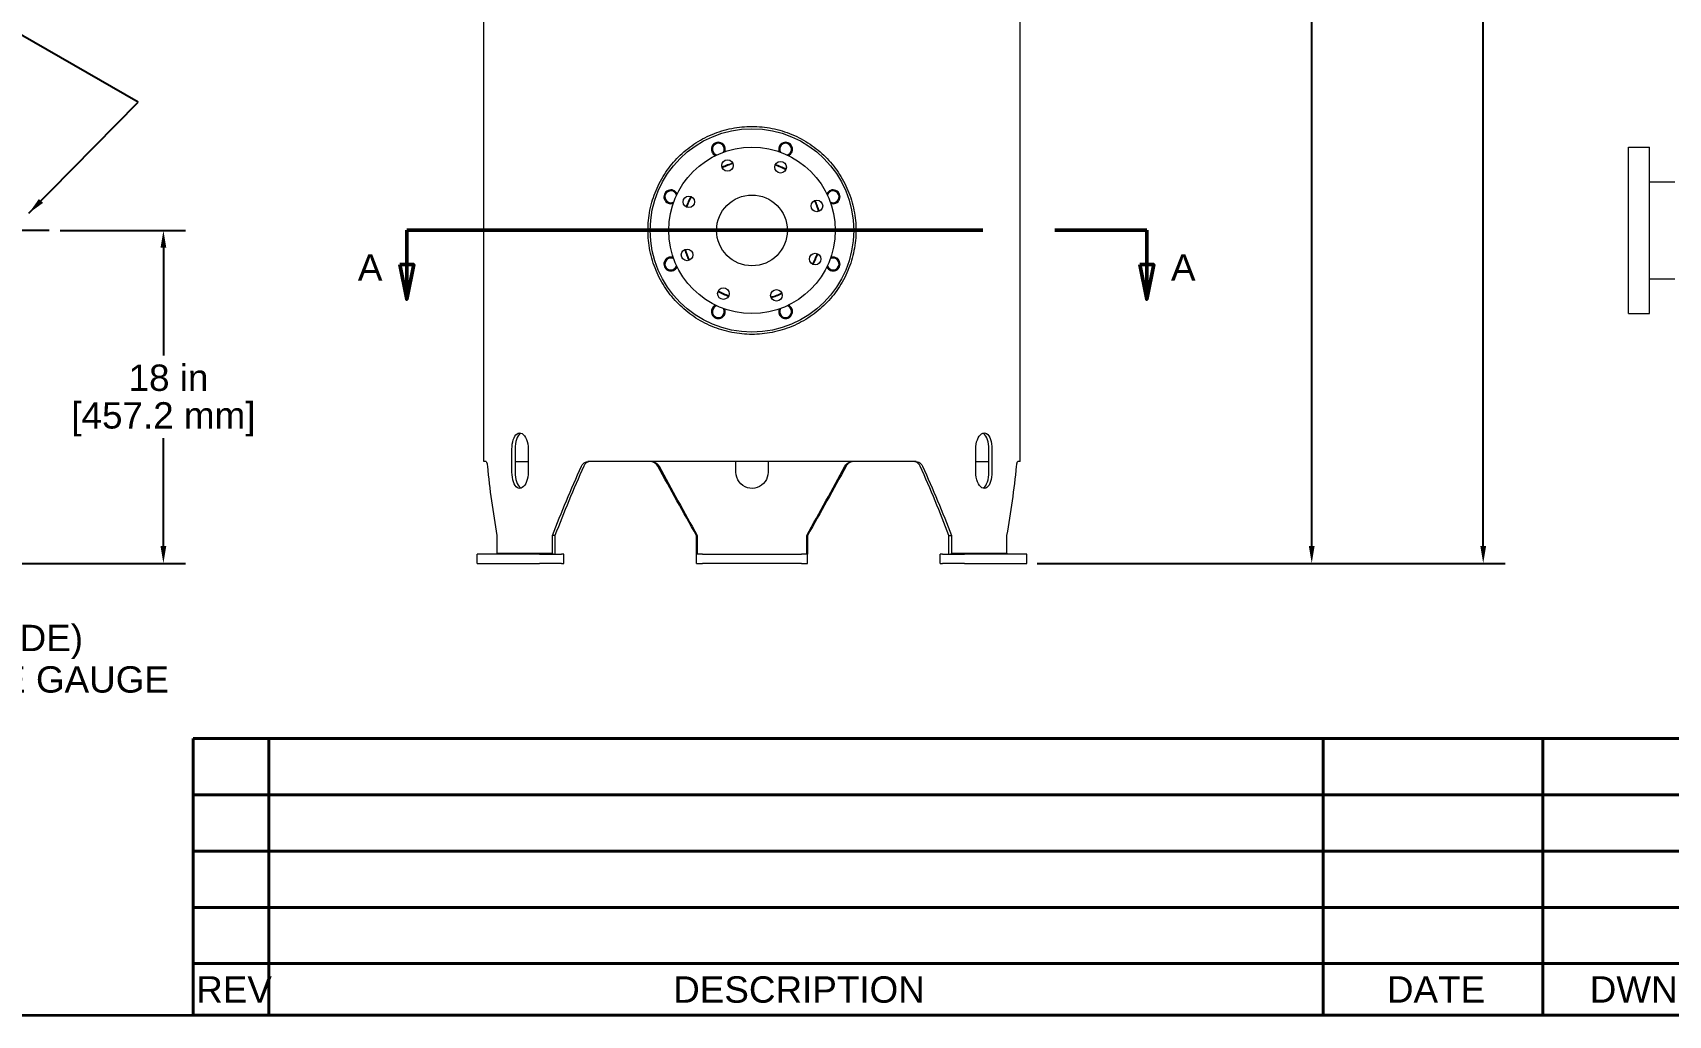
# Model space of a CAD drawing. Header units: inches. Extents: x 12 to 318, y 5 to 204.
# Drawn here: x 105.5 to 193.9, y 4.7 to 57.9 of the extents above; entities that cross this region are included whole.
import ezdxf

# ---------------------------------------------------------------- set-up
doc = ezdxf.new("R2010")
doc.units = ezdxf.units.IN
doc.header["$LTSCALE"] = 9.5
doc.header["$MEASUREMENT"] = 0
doc.linetypes.add('CHAIN', pattern=[0.7087, 0.4724, -0.0591, 0.1181, -0.0591])
doc.linetypes.add('DOUBLE_DASH_CHAIN', pattern=[1.2403, 0.6614, -0.0827, 0.1654, -0.0827, 0.1654, -0.0827])
doc.layers.get('0').update_dxf_attribs({"lineweight": 25})
for name, color, linetype, lineweight in [('Border', 7, 'Continuous', 35), ('Dimension', 7, 'Continuous', 25), ('Section Line', 7, 'DOUBLE_DASH_CHAIN', 50), ('Symbol', 7, 'Continuous', 25), ('Symbol (ANSI)', 7, 'Continuous', 25), ('Visible', 7, 'Continuous', 18)]:
    doc.layers.add(name, color=color, linetype=linetype, lineweight=lineweight)
doc.layers.add('Centerline', color=5, linetype='CHAIN', lineweight=25, true_color=0x0000ff)
doc.styles.add('MEMCOR Medium', font='arial.ttf')
doc.styles.add('Standard D-E', font='arial.ttf')
doc.dimstyles.new('Default (ANSI)$7', dxfattribs={"dimscale": 9.5, "dimtxt": 0.15, "dimasz": 0.098425, "dimexe": 0.125, "dimexo": 0.0625, "dimgap": 0.031496, "dimtad": 0, "dimtih": 1, "dimtoh": 1, "dimdec": 4, "dimzin": 3, "dimdsep": 46, "dimlunit": 5, "dimtxsty": 'MEMCOR Medium', "dimcen": 0.09, "dimdle": 0.393701, "dimclrd": 256, "dimclre": 256, "dimclrt": 256, "dimadec": 0, "dimazin": 1, "dimtfac": 0.8, "dimtofl": 0, "dimtmove": 0, "dimatfit": 3, "dimfxl": 1, "dimfrac": 1, "dimtolj": 1, "dimtzin": 4, "dimlwd": -1, "dimlwe": -1, "dimarcsym": 0})
doc.dimstyles.new('in [mm] D-E NeptuneBenson', dxfattribs={"dimscale": 9.5, "dimtxt": 0.15, "dimasz": 0.098425, "dimexe": 0.125, "dimexo": 0.063, "dimgap": 0.031496, "dimtad": 0, "dimtih": 1, "dimtoh": 1, "dimdec": 4, "dimzin": 3, "dimdsep": 46, "dimlunit": 5, "dimtxsty": 'Standard D-E', "dimcen": 0.09, "dimdle": 0.393701, "dimclrd": 256, "dimclre": 256, "dimclrt": 256, "dimadec": 1, "dimazin": 1, "dimtfac": 1, "dimtofl": 0, "dimtmove": 0, "dimatfit": 3, "dimfxl": 1, "dimfrac": 1, "dimtolj": 1, "dimtzin": 4, "dimlwd": -1, "dimlwe": -1, "dimarcsym": 0})

# ---------------------------------------------------------------- blocks, each defined once
blk = doc.blocks.new('Borders 22x34_D')
at = {"layer": 'Border'}
blk.add_line((1.25, 0.5), (33.5, 0.5), dxfattribs=at)
blk = doc.blocks.new('2dTransSection0')
at = {"layer": 'Section Line', "linetype": 'DOUBLE_DASH_CHAIN', "ltscale": 0.521789}
blk.add_line((13.2333, 4.9687), (17.4446, 4.9687), dxfattribs=at)
at = {"layer": 'Section Line', "linetype": 'Continuous'}
for p, q in [((13.2333, 4.9687), (13.5615, 4.9687)), ((13.2333, 4.9687), (13.2333, 4.7718)), ((17.1163, 4.9687), (17.4446, 4.9687)), ((17.4446, 4.9687), (17.4446, 4.7718)), ((13.1939, 4.7718), (13.2333, 4.575)), ((13.2726, 4.7718), (13.1939, 4.7718)), ((13.2333, 4.7718), (13.2333, 4.575)), ((13.2333, 4.575), (13.2726, 4.7718)), ((17.4052, 4.7718), (17.4446, 4.575)), ((17.484, 4.7718), (17.4052, 4.7718)), ((17.4446, 4.7718), (17.4446, 4.575)), ((17.4446, 4.575), (17.484, 4.7718))]:
    blk.add_line(p, q, dxfattribs=at)
at = {"layer": 'Section Line', "linetype": 'Continuous', "flags": 128}
for points in [[(13.1939, 4.7718), (13.2333, 4.575), (13.2726, 4.7718), (13.1939, 4.7718)], [(17.4052, 4.7718), (17.4446, 4.575), (17.484, 4.7718), (17.4052, 4.7718)]]:
    blk.add_lwpolyline(points, dxfattribs=at)
at = {"layer": 'Section Line'}
for points in [[(13.1939, 4.7718), (13.2333, 4.575), (13.2726, 4.7718), (13.1939, 4.7718)], [(17.4052, 4.7718), (17.4446, 4.575), (17.484, 4.7718), (17.4052, 4.7718)]]:
    blk.add_solid(points, dxfattribs=at)
at = {"layer": 'Section Line', "char_height": 0.15, "attachment_point": 7, "style": 'MEMCOR Medium'}
for insert in [(12.9548, 4.6809), (17.5822, 4.6809)]:
    blk.add_mtext('A', dxfattribs=dict(at, insert=insert))
blk = doc.blocks.new('*D22')
at = {"layer": 'Defpoints', "color": 0, "transparency": 16777216}
for p in [(106.374, 47.18), (112.557, 47.18), (64.486, 29.18)]:
    blk.add_point(p, dxfattribs=at)
at = {"layer": 'Dimension', "transparency": 16777216}
for p, q in [((106.973, 47.18), (113.745, 47.18)), ((112.557, 46.245), (112.557, 40.419)), ((112.557, 30.115), (112.557, 35.941)), ((65.085, 29.18), (113.745, 29.18))]:
    blk.add_line(p, q, dxfattribs=at)
for points in [[(112.402, 46.245), (112.713, 46.245), (112.557, 47.18)], [(112.402, 30.115), (112.713, 30.115), (112.557, 29.18)]]:
    blk.add_solid(points, dxfattribs=at)
at = {"layer": 'Dimension', "transparency": 16777216, "char_height": 1.425, "attachment_point": 5, "style": 'Standard D-E'}
for s, insert in [('\\A1; 18 in', (112.557, 39.207)), ('\\A1;[457.2 mm]', (112.557, 36.967))]:
    blk.add_mtext(s, dxfattribs=dict(at, insert=insert))
blk = doc.blocks.new('*D26')
at = {"layer": 'Defpoints', "color": 0, "transparency": 16777216}
for p in [(157.797, 102.16), (159.202, 29.18), (174.638, 29.18)]:
    blk.add_point(p, dxfattribs=at)
at = {"layer": 'Dimension', "transparency": 16777216}
for p, q in [((158.396, 102.16), (175.825, 102.16)), ((174.638, 101.225), (174.638, 84.941)), ((174.638, 30.115), (174.638, 80.461)), ((159.801, 29.18), (175.825, 29.18))]:
    blk.add_line(p, q, dxfattribs=at)
for points in [[(174.482, 101.225), (174.794, 101.225), (174.638, 102.16)], [(174.482, 30.115), (174.794, 30.115), (174.638, 29.18)]]:
    blk.add_solid(points, dxfattribs=at)
at = {"layer": 'Dimension', "transparency": 16777216, "char_height": 1.425, "attachment_point": 5, "style": 'Standard D-E'}
for s, insert in [('\\A1; 73 in', (174.638, 83.728)), ('\\A1;[1853.7 mm]', (174.638, 81.489))]:
    blk.add_mtext(s, dxfattribs=dict(at, insert=insert))
blk = doc.blocks.new('*D27')
at = {"layer": 'Defpoints', "color": 0, "transparency": 16777216}
for p in [(144.702, 110.04), (183.91, 110.04), (159.202, 29.18)]:
    blk.add_point(p, dxfattribs=at)
at = {"layer": 'Dimension', "transparency": 16777216}
for p, q in [((145.301, 110.04), (185.098, 110.04)), ((183.91, 109.105), (183.91, 72.565)), ((183.91, 30.115), (183.91, 66.655)), ((159.801, 29.18), (185.098, 29.18))]:
    blk.add_line(p, q, dxfattribs=at)
for points in [[(183.754, 109.105), (184.066, 109.105), (183.91, 110.04)], [(183.754, 30.115), (184.066, 30.115), (183.91, 29.18)]]:
    blk.add_solid(points, dxfattribs=at)
at = {"layer": 'Dimension', "transparency": 16777216, "char_height": 1.425, "attachment_point": 5, "style": 'Standard D-E'}
for s, insert in [('\\A1; 80{\\H1x;\\S7#8;} in', (183.91, 71.352)), ('\\A1;[2053.8 mm]', (183.91, 68.397))]:
    blk.add_mtext(s, dxfattribs=dict(at, insert=insert))
blk = doc.blocks.new('REVISION HISTORY')
at = {"layer": 'Symbol', "lineweight": 40}
for p, q in [((12.0176, 2.0747), (22.812, 2.0747)), ((12.0176, 2.0747), (12.0176, 0.7941)), ((12.4486, 2.0747), (12.4486, 0.7941)), ((18.4486, 2.0747), (18.4486, 0.7941)), ((19.6986, 2.0747), (19.6986, 0.7941)), ((12.0176, 1.7545), (22.812, 1.7545)), ((12.0176, 1.4344), (22.812, 1.4344)), ((12.0176, 1.1143), (22.812, 1.1143)), ((12.0176, 0.7941), (22.812, 0.7941)), ((12.0176, 0.5), (12.0176, 0.7941)), ((12.4486, 0.5), (12.4486, 0.7941)), ((18.4486, 0.5), (18.4486, 0.7941)), ((19.6986, 0.5), (19.6986, 0.7941)), ((12.0176, 0.5), (22.812, 0.5))]:
    blk.add_line(p, q, dxfattribs=at)
at = {"layer": 'Symbol', "char_height": 0.15, "attachment_point": 7, "style": 'MEMCOR Medium'}
for s, insert in [('REV', (12.0349, 0.5721)), ('DESCRIPTION', (14.7493, 0.5695)), ('DATE', (18.811, 0.5721)), ('DWN', (19.9652, 0.5721))]:
    blk.add_mtext(s, dxfattribs=dict(at, insert=insert))

msp = doc.modelspace()

# ---------------------------------------------------------------- linework, layer by layer
at = {"layer": 'Centerline', "ltscale": 0.952448}
msp.add_line((106.374311, 47.179912), (68.687311, 47.179912), dxfattribs=at)
at = {"layer": 'Visible'}
for p, q in [((129.877257, 34.679912), (129.877257, 82.496969)), ((158.877257, 34.679912), (158.877257, 59.039912)), ((191.767483, 42.679912), (191.767483, 51.679912)), ((191.767483, 51.679912), (192.892483, 51.679912)), ((192.892483, 42.679912), (192.892483, 51.679912)), ((192.892483, 49.804912), (194.267483, 49.804912)), ((192.892483, 44.554912), (194.267483, 44.554912)), ((191.767483, 42.679912), (192.892483, 42.679912)), ((130.008846, 34.679912), (129.877257, 34.679912)), ((131.401685, 34.109912), (131.401685, 35.359912)), ((131.569473, 35.359912), (131.569473, 34.109912)), ((131.569473, 34.679912), (132.281504, 34.679912)), ((132.281504, 35.359912), (132.281504, 34.109912)), ((153.254666, 34.679912), (135.500544, 34.679912)), ((143.508038, 34.109912), (143.508038, 34.679912)), ((145.245525, 34.679912), (145.245525, 34.109912)), ((156.473495, 34.109912), (156.473495, 35.359912)), ((156.473495, 34.679912), (157.185429, 34.679912)), ((157.185429, 34.109912), (157.185429, 35.359912)), ((157.353221, 35.359912), (157.353221, 34.109912)), ((158.877257, 34.679912), (158.745786, 34.679912)), ((130.59144, 30.679912), (130.59144, 29.726309)), ((133.588051, 29.679912), (133.588051, 30.679912)), ((133.727567, 30.679912), (133.588051, 30.679912)), ((133.727567, 30.679912), (133.727567, 29.679912)), ((141.379135, 29.679912), (141.379135, 30.679912)), ((141.417904, 30.679912), (141.379135, 30.679912)), ((141.417904, 30.679912), (141.417904, 29.679912)), ((147.335679, 29.679912), (147.335679, 30.679912)), ((147.335679, 30.679912), (147.374435, 30.679912)), ((147.374435, 30.679912), (147.374435, 29.679912)), ((155.027527, 30.679912), (155.16705, 30.679912)), ((155.027527, 29.679912), (155.027527, 30.679912)), ((155.16705, 30.679912), (155.16705, 29.679912)), ((158.163347, 29.726022), (158.163347, 30.679912)), ((129.552019, 29.679912), (129.519564, 29.679912)), ((129.519564, 29.179912), (129.519564, 29.679912)), ((131.971788, 29.679912), (129.552019, 29.679912)), ((130.594864, 29.729912), (130.547339, 29.679912)), ((130.594864, 29.729912), (133.584555, 29.729912)), ((132.894564, 29.679912), (131.971788, 29.679912)), ((132.894564, 29.679912), (134.08275, 29.679912)), ((133.547339, 29.679912), (133.584555, 29.729912)), ((133.584555, 29.729912), (133.584555, 29.679912)), ((134.20775, 29.679912), (134.08275, 29.679912)), ((134.20775, 29.179912), (134.20775, 29.679912)), ((141.377257, 29.679912), (141.379135, 29.68902)), ((141.705828, 29.679912), (141.377257, 29.679912)), ((141.377257, 29.179912), (141.377257, 29.679912)), ((141.705828, 29.679912), (147.048685, 29.679912)), ((147.377257, 29.679912), (147.048685, 29.679912)), ((147.374435, 29.693596), (147.377257, 29.679912)), ((147.377257, 29.179912), (147.377257, 29.679912)), ((154.671764, 29.679912), (154.546764, 29.679912)), ((154.546764, 29.179912), (154.546764, 29.679912)), ((154.671764, 29.679912), (155.85995, 29.679912)), ((155.169958, 29.729912), (155.207175, 29.679912)), ((155.169958, 29.679912), (155.169958, 29.729912)), ((155.169958, 29.729912), (158.159649, 29.729912)), ((156.782726, 29.679912), (155.85995, 29.679912)), ((159.202494, 29.679912), (156.782726, 29.679912)), ((158.207175, 29.679912), (158.159649, 29.729912)), ((159.23495, 29.679912), (159.202494, 29.679912)), ((159.23495, 29.179912), (159.23495, 29.679912)), ((129.519564, 29.179912), (129.552019, 29.179912)), ((129.552019, 29.179912), (131.971788, 29.179912)), ((131.971788, 29.179912), (132.894564, 29.179912)), ((134.08275, 29.179912), (132.894564, 29.179912)), ((134.08275, 29.179912), (134.20775, 29.179912)), ((141.377257, 29.179912), (141.705828, 29.179912)), ((147.048685, 29.179912), (141.705828, 29.179912)), ((147.048685, 29.179912), (147.377257, 29.179912)), ((154.546764, 29.179912), (154.671764, 29.179912)), ((155.85995, 29.179912), (154.671764, 29.179912)), ((155.85995, 29.179912), (156.782726, 29.179912)), ((156.782726, 29.179912), (159.202494, 29.179912)), ((159.202494, 29.179912), (159.23495, 29.179912))]:
    msp.add_line(p, q, dxfattribs=at)
for centre, radius in [((144.377257, 47.179912), 5.5), ((144.377257, 47.179912), 4.5), ((143.054771, 50.688976), 0.3125), ((145.923401, 50.596334), 0.3125), ((140.960835, 48.726056), 0.3125), ((144.377257, 47.179912), 1.913), ((147.886321, 48.502398), 0.3125), ((140.868193, 45.857426), 0.3125), ((147.793679, 45.633768), 0.3125), ((142.831113, 43.76349), 0.3125), ((145.699743, 43.670848), 0.3125)]:
    msp.add_circle(centre, radius, dxfattribs=at)
for centre, radius, start, end in [((142.559511, 51.56834), 0.375, 338.98088858, 246.01911142), ((142.559257, 51.568234), 0.321, 330.12013067, 254.88649398), ((146.195003, 51.56834), 0.375, 293.98088858, 201.01911142), ((146.195003, 51.56834), 0.321, 285.11681835, 209.88318165), ((144.377257, 47.179912), 3.78125, 105.9178929, 115.38266962), ((144.377257, 47.179912), 3.7445, 105.87148276, 115.42907976), ((144.377257, 47.179912), 3.7445, 60.87148276, 70.42907976), ((144.377257, 47.179912), 3.78125, 60.9178929, 70.38266962), ((139.988829, 48.997658), 0.375, 23.98088858, 291.01911142), ((139.988934, 48.997912), 0.321, 15.11350602, 299.87986933), ((144.377257, 47.179912), 3.78125, 150.9178929, 160.38266962), ((144.377257, 47.179912), 3.7445, 150.87148276, 160.42907976), ((144.377257, 47.179912), 3.7445, 15.87148276, 25.42907976), ((144.377257, 47.179912), 3.78125, 15.9178929, 25.38266962), ((148.765685, 48.997658), 0.375, 248.98088858, 156.01911142), ((148.76558, 48.997912), 0.321, 240.12013067, 164.88649398), ((144.377257, 47.179912), 3.78125, 195.9178929, 205.38266962), ((144.377257, 47.179912), 3.7445, 195.87148276, 205.42907976), ((139.988829, 45.362165), 0.375, 68.98088858, 336.01911142), ((139.988934, 45.361912), 0.321, 60.12013067, 344.88649398), ((144.377257, 47.179912), 3.7445, 330.87148276, 340.42907976), ((144.377257, 47.179912), 3.78125, 330.9178929, 340.38266962), ((148.765685, 45.362165), 0.375, 203.98088858, 111.01911142), ((148.76558, 45.361912), 0.321, 195.11350602, 119.87986933), ((144.377257, 47.179912), 3.78125, 240.9178929, 250.38266962), ((144.377257, 47.179912), 3.7445, 240.87148276, 250.42907976), ((144.377257, 47.179912), 3.7445, 285.87148276, 295.42907976), ((144.377257, 47.179912), 3.78125, 285.9178929, 295.38266962), ((142.559511, 42.791484), 0.375, 113.98088858, 21.01911142), ((142.559511, 42.791484), 0.321, 105.11681835, 29.88318165), ((146.195003, 42.791484), 0.375, 158.98088858, 66.01911142), ((146.195257, 42.791589), 0.321, 150.12013067, 74.88649398)]:
    msp.add_arc(centre, radius, start, end, dxfattribs=at)
for points, knots in [([(139.007712, 48.842049), (139.060131, 49.011102), (139.120475, 49.177975), (139.332453, 49.686861), (139.511056, 50.017188), (139.922365, 50.627226), (140.155111, 50.906943), (140.650007, 51.401839), (140.929619, 51.634558), (141.539712, 52.045959), (141.870199, 52.224674), (142.561629, 52.512684), (142.92319, 52.622209), (143.652586, 52.766302), (144.020433, 52.800829), (144.73408, 52.800829), (145.101927, 52.766302), (145.831324, 52.622209), (146.192885, 52.512684), (146.884315, 52.224674), (147.214801, 52.045959), (147.824894, 51.634558), (148.104507, 51.401839), (148.599403, 50.906943), (148.832149, 50.627226), (149.243457, 50.017188), (149.42206, 49.686861), (149.709944, 48.995754), (149.819453, 48.634352), (149.963591, 47.905007), (149.998174, 47.537051), (149.998174, 46.822773), (149.963591, 46.454816), (149.819453, 45.725472), (149.709944, 45.364069), (149.42206, 44.672962), (149.243457, 44.342636), (148.832149, 43.732598), (148.599403, 43.452881), (148.104507, 42.957984), (147.824894, 42.725266), (147.214801, 42.313864), (146.884315, 42.13515), (146.192885, 41.847139), (145.831324, 41.737615), (145.101927, 41.593521), (144.73408, 41.558995), (144.020433, 41.558995), (143.652586, 41.593521), (142.92319, 41.737615), (142.561629, 41.847139), (141.870199, 42.13515), (141.539712, 42.313864), (140.929619, 42.725266), (140.650007, 42.957984), (140.155111, 43.452881), (139.922365, 43.732598), (139.511056, 44.342636), (139.332453, 44.672962), (139.04457, 45.364069), (138.935061, 45.725472), (138.790923, 46.454816), (138.75634, 46.822773), (138.75634, 47.179912)], [-82.889839902, -82.889839902, -82.889839902, -82.889839902, -81.603518016, -81.603518016, -78.882118746, -78.882118746, -76.160719477, -76.160719477, -73.441723961, -73.441723961, -70.722728446, -70.722728446, -68.003732931, -68.003732931, -65.284737416, -65.284737416, -62.565741901, -62.565741901, -59.846746385, -59.846746385, -57.12775087, -57.12775087, -54.408755355, -54.408755355, -51.687356086, -51.687356086, -48.965956816, -48.965956816, -46.244557547, -46.244557547, -43.523158277, -43.523158277, -40.801759008, -40.801759008, -38.080359738, -38.080359738, -35.358960469, -35.358960469, -32.637561199, -32.637561199, -29.918565684, -29.918565684, -27.199570169, -27.199570169, -24.480574654, -24.480574654, -21.761579139, -21.761579139, -19.042583623, -19.042583623, -16.323588108, -16.323588108, -13.604592593, -13.604592593, -10.885597078, -10.885597078, -8.164197808, -8.164197808, -5.442798539, -5.442798539, -2.721399269, -2.721399269, 0, 0, 0, 0]), ([(138.75634, 47.179912), (138.75634, 47.537051), (138.790923, 47.905007), (138.900996, 48.461982), (138.949412, 48.653376), (139.007712, 48.842049)], [0, 0, 0, 0, 2.721399269, 2.721399269, 4.156476653, 4.156476653, 4.156476653, 4.156476653]), ([(131.401685, 35.359912), (131.401685, 35.538591), (131.426783, 35.716858), (131.473956, 35.863044), (131.522641, 36.013914), (131.594973, 36.129798), (131.679878, 36.188844), (131.762098, 36.246023), (131.85587, 36.249724), (131.944595, 36.199291), (132.037666, 36.146388), (132.124492, 36.034027), (132.185626, 35.884029), (132.24676, 35.734031), (132.281504, 35.547232), (132.281504, 35.359912)], [0, 0, 0, 0, 0.61261454, 0.61261454, 0.61261454, 1.244859069, 1.244859069, 1.244859069, 1.857111889, 1.857111889, 1.857111889, 2.499352271, 2.499352271, 2.499352271, 3.141592654, 3.141592654, 3.141592654, 3.141592654]), ([(131.90098, 36.219602), (131.88688, 36.214186), (131.872991, 36.2073), (131.859387, 36.198941), (131.772968, 36.145843), (131.698394, 36.033446), (131.647545, 35.883534), (131.596696, 35.733622), (131.569473, 35.547026), (131.569473, 35.359912)], [-1.384051996, -1.384051996, -1.384051996, -1.384051996, -1.283067767, -1.283067767, -1.283067767, -0.641533884, -0.641533884, -0.641533884, 0, 0, 0, 0]), ([(156.473495, 35.359912), (156.473495, 35.538591), (156.505002, 35.716858), (156.561067, 35.863044), (156.618929, 36.013914), (156.702401, 36.129798), (156.79322, 36.188844), (156.881167, 36.246023), (156.97537, 36.249724), (157.058964, 36.199291), (157.146652, 36.146388), (157.222349, 36.034027), (157.273966, 35.884029), (157.325583, 35.734031), (157.353221, 35.547232), (157.353221, 35.359912)], [-3.141592654, -3.141592654, -3.141592654, -3.141592654, -2.528978113, -2.528978113, -2.528978113, -1.896733585, -1.896733585, -1.896733585, -1.284480765, -1.284480765, -1.284480765, -0.642240382, -0.642240382, -0.642240382, 0, 0, 0, 0]), ([(157.185429, 35.359912), (157.185429, 35.539089), (157.160517, 35.717849), (157.113711, 35.864267), (157.065571, 36.014854), (156.994144, 36.13042), (156.910355, 36.189202), (156.89207, 36.202031), (156.873207, 36.212145), (156.853955, 36.21954)], [0, 0, 0, 0, 0.614323575, 0.614323575, 0.614323575, 1.246140845, 1.246140845, 1.246140845, 1.384025517, 1.384025517, 1.384025517, 1.384025517]), ([(130.008846, 34.679912), (130.024818, 34.679912), (130.042369, 34.636431), (130.056514, 34.559617), (130.06328, 34.522878), (130.069243, 34.478814), (130.073907, 34.429912)], [-1.047197551, -1.047197551, -1.047197551, -1.047197551, -0.338807547, -0.338807547, -0.338807547, 0, 0, 0, 0]), ([(135.159999, 34.429912), (135.205865, 34.532159), (135.281064, 34.612247), (135.368885, 34.651488), (135.410888, 34.670255), (135.455605, 34.679912), (135.500544, 34.679912)], [0.523598776, 0.523598776, 0.523598776, 0.523598776, 1.231988779, 1.231988779, 1.231988779, 1.570796327, 1.570796327, 1.570796327, 1.570796327]), ([(135.615329, 34.679912), (135.522507, 34.679912), (135.431075, 34.636357), (135.361871, 34.559425), (135.328857, 34.522725), (135.300803, 34.478729), (135.279188, 34.429912)], [-1.570796327, -1.570796327, -1.570796327, -1.570796327, -0.861817447, -0.861817447, -0.861817447, -0.523598776, -0.523598776, -0.523598776, -0.523598776]), ([(139.28895, 34.429912), (139.233314, 34.532159), (139.142558, 34.612247), (139.038357, 34.651488), (138.98852, 34.670255), (138.935805, 34.679912), (138.883209, 34.679912)], [0.523598776, 0.523598776, 0.523598776, 0.523598776, 1.231988779, 1.231988779, 1.231988779, 1.570796327, 1.570796327, 1.570796327, 1.570796327]), ([(138.954252, 34.679912), (139.06289, 34.679912), (139.171698, 34.636357), (139.254898, 34.559425), (139.294589, 34.522725), (139.328527, 34.478729), (139.354747, 34.429912)], [-1.570796327, -1.570796327, -1.570796327, -1.570796327, -0.861817447, -0.861817447, -0.861817447, -0.523598776, -0.523598776, -0.523598776, -0.523598776]), ([(149.398875, 34.429912), (149.453839, 34.532244), (149.543529, 34.612378), (149.646491, 34.651585), (149.695609, 34.670289), (149.747553, 34.679912), (149.79938, 34.679912)], [0, 0, 0, 0, 0.70897888, 0.70897888, 0.70897888, 1.047197551, 1.047197551, 1.047197551, 1.047197551]), ([(149.870413, 34.679912), (149.76044, 34.679912), (149.650295, 34.636431), (149.56603, 34.559617), (149.525728, 34.522878), (149.491271, 34.478814), (149.46466, 34.429912)], [-1.047197551, -1.047197551, -1.047197551, -1.047197551, -0.338807547, -0.338807547, -0.338807547, 0, 0, 0, 0]), ([(153.475996, 34.429912), (153.430688, 34.532244), (153.356379, 34.612378), (153.269606, 34.651585), (153.228211, 34.670289), (153.18415, 34.679912), (153.139872, 34.679912)], [0, 0, 0, 0, 0.70897888, 0.70897888, 0.70897888, 1.047197551, 1.047197551, 1.047197551, 1.047197551]), ([(153.254666, 34.679912), (153.348621, 34.679912), (153.441172, 34.636431), (153.511258, 34.559617), (153.544778, 34.522878), (153.573258, 34.478814), (153.595194, 34.429912)], [-1.047197551, -1.047197551, -1.047197551, -1.047197551, -0.338807547, -0.338807547, -0.338807547, 0, 0, 0, 0]), ([(158.680751, 34.429912), (158.690499, 34.532159), (158.706021, 34.612247), (158.722359, 34.651488), (158.730173, 34.670255), (158.73815, 34.679912), (158.745786, 34.679912)], [0.523598776, 0.523598776, 0.523598776, 0.523598776, 1.231988779, 1.231988779, 1.231988779, 1.570796327, 1.570796327, 1.570796327, 1.570796327]), ([(132.281504, 34.109912), (132.281504, 33.931233), (132.249995, 33.752965), (132.193924, 33.606779), (132.136057, 33.455909), (132.052576, 33.340025), (131.961749, 33.28098), (131.873793, 33.223801), (131.779579, 33.220099), (131.695976, 33.270532), (131.608279, 33.323435), (131.532574, 33.435797), (131.48095, 33.585795), (131.429327, 33.735792), (131.401685, 33.922592), (131.401685, 34.109912)], [0, 0, 0, 0, 0.61261454, 0.61261454, 0.61261454, 1.244859069, 1.244859069, 1.244859069, 1.857111889, 1.857111889, 1.857111889, 2.499352271, 2.499352271, 2.499352271, 3.141592654, 3.141592654, 3.141592654, 3.141592654]), ([(131.569473, 34.109912), (131.569473, 33.930734), (131.594387, 33.751974), (131.641199, 33.605557), (131.689344, 33.45497), (131.76078, 33.339403), (131.844578, 33.280621), (131.862869, 33.26779), (131.881737, 33.257674), (131.900995, 33.250279)], [-3.141592654, -3.141592654, -3.141592654, -3.141592654, -2.527269078, -2.527269078, -2.527269078, -1.895451809, -1.895451809, -1.895451809, -1.757540658, -1.757540658, -1.757540658, -1.757540658]), ([(145.245525, 34.109912), (145.245525, 33.930734), (145.189309, 33.751974), (145.086832, 33.605557), (144.981436, 33.45497), (144.827526, 33.339403), (144.654048, 33.280621), (144.485905, 33.223647), (144.300238, 33.220197), (144.130114, 33.270882), (143.951892, 33.32398), (143.791719, 33.436378), (143.680609, 33.58629), (143.5695, 33.736202), (143.508038, 33.922798), (143.508038, 34.109912)], [-3.141592654, -3.141592654, -3.141592654, -3.141592654, -2.527269078, -2.527269078, -2.527269078, -1.895451809, -1.895451809, -1.895451809, -1.283067767, -1.283067767, -1.283067767, -0.641533884, -0.641533884, -0.641533884, 0, 0, 0, 0]), ([(157.353221, 34.109912), (157.353221, 33.931233), (157.328127, 33.752965), (157.280959, 33.606779), (157.23228, 33.455909), (157.159957, 33.340025), (157.075061, 33.28098), (156.99285, 33.223801), (156.899088, 33.220099), (156.810371, 33.270532), (156.71731, 33.323435), (156.630492, 33.435797), (156.569364, 33.585795), (156.508236, 33.735792), (156.473495, 33.922592), (156.473495, 34.109912)], [-3.141592654, -3.141592654, -3.141592654, -3.141592654, -2.528978113, -2.528978113, -2.528978113, -1.896733585, -1.896733585, -1.896733585, -1.284480765, -1.284480765, -1.284480765, -0.642240382, -0.642240382, -0.642240382, 0, 0, 0, 0]), ([(156.85397, 33.250225), (156.868065, 33.255641), (156.881949, 33.262526), (156.895548, 33.270882), (156.981958, 33.32398), (157.056523, 33.436378), (157.107366, 33.58629), (157.158209, 33.736202), (157.185429, 33.922798), (157.185429, 34.109912)], [1.757567137, 1.757567137, 1.757567137, 1.757567137, 1.858524886, 1.858524886, 1.858524886, 2.50005877, 2.50005877, 2.50005877, 3.141592654, 3.141592654, 3.141592654, 3.141592654])]:
    msp.add_open_spline(points, degree=3, knots=knots, dxfattribs=at)
for points in [[(130.073907, 34.429912), (130.193129, 33.179912), (130.366289, 31.929912), (130.59144, 30.679912)], [(133.588051, 30.679912), (134.073323, 31.929912), (134.599279, 33.179912), (135.159999, 34.429912)], [(135.279188, 34.429912), (134.725719, 33.179912), (134.206564, 31.929912), (133.727567, 30.679912)], [(141.379135, 30.679912), (140.668471, 31.929912), (139.969119, 33.179912), (139.28895, 34.429912)], [(139.354747, 34.429912), (140.026121, 33.179912), (140.716429, 31.929912), (141.417904, 30.679912)], [(147.335679, 30.679912), (148.037163, 31.929912), (148.727485, 33.179912), (149.398875, 34.429912)], [(149.46466, 34.429912), (148.784475, 33.179912), (148.085109, 31.929912), (147.374435, 30.679912)], [(155.027527, 30.679912), (154.548563, 31.929912), (154.029438, 33.179912), (153.475996, 34.429912)], [(153.595194, 34.429912), (154.155886, 33.179912), (154.681811, 31.929912), (155.16705, 30.679912)], [(158.163347, 30.679912), (158.388456, 31.929912), (158.561573, 33.179912), (158.680751, 34.429912)]]:
    msp.add_open_spline(points, degree=3, dxfattribs=at)

# ---------------------------------------------------------------- block references
at = {"xscale": 9.5, "yscale": 9.5, "zscale": 9.5}
msp.add_blockref('Borders 22x34_D', (0, 0), dxfattribs=at)
at = {"layer": 'Section Line', "xscale": 9.5, "yscale": 9.5, "zscale": 9.5}
msp.add_blockref('2dTransSection0', (0, 0), dxfattribs=at)
at = {"layer": 'Symbol', "xscale": 9.5, "yscale": 9.5, "zscale": 9.5}
msp.add_blockref('REVISION HISTORY', (0, 0), dxfattribs=at)

# ---------------------------------------------------------------- texts
at = {"layer": 'Symbol (ANSI)', "insert": (79.123673, 25.860979), "char_height": 1.42500005, "width": 34.29775445, "attachment_point": 1, "line_spacing_factor": 0.944221, "style": 'MEMCOR Medium'}
msp.add_mtext('\\fArial|b0|i0;1/4 in [6.35 mm] FPT (FARSIDE) \\P\\fArial|b0|i0;FOR INFLUENT PRESSURE GAUGE \\P\\fArial|b0|i0;CONNECTION (by others)', dxfattribs=at)

# ---------------------------------------------------------------- dimensions: what is measured, and where the dimension line sits
at = {"layer": 'Dimension'}
for base, p1, p2, text, picture, middle in [((183.910165, 110.039916), (159.202494, 29.179912), (144.702016, 110.039916), ' <> in\\X[2053.8 mm]', '*D27', (183.910165, 69.609914)), ((174.63792, 29.179912), (157.797257, 102.159912), (159.202494, 29.179912), ' <> in\\X[1853.7 mm]', '*D26', (174.63792, 82.701113)), ((112.557431, 47.179912), (64.486219, 29.179912), (106.374311, 47.179912), ' <> in\\X[457.2 mm]', '*D22', (112.557431, 38.179912))]:
    dim = msp.add_linear_dim(base=base, p1=p1, p2=p2, angle=90, text=text, dimstyle='in [mm] D-E NeptuneBenson', override={"dimgap": 0.031496, "dimdec": 4, "dimpost": '', "dimtol": 0, "dimlim": 0, "dimtp": 0, "dimtm": 0, "dimtdec": 2, "dimatfit": 1}, dxfattribs=at)
    dim.commit()
    dim.dimension.update_dxf_attribs({"geometry": picture, "text_midpoint": middle, "dimtype": 160})

# ---------------------------------------------------------------- leaders
at = {"layer": 'Symbol (ANSI)', "annotation_type": 0, "has_hookline": 1}
for points, override, hookline_direction, text_width in [([(105.279811, 48.108406), (111.20151, 54.107073), (102.580036, 59.056774), (101.644997, 59.056774)], {"dimtad": 0}, 1, 26.167122), ([(73.410742, 46.207574), (77.889422, 25.148479), (78.824461, 25.148479)], {"dimasz": 0.098425, "dimtad": 0, "dimldrblk": 'Dot'}, 0, 33.466116)]:
    msp.add_leader(points, dimstyle='Default (ANSI)$7', override=override, dxfattribs=dict(at, hookline_direction=hookline_direction, text_width=text_width))

doc.saveas('drawing.dxf')
